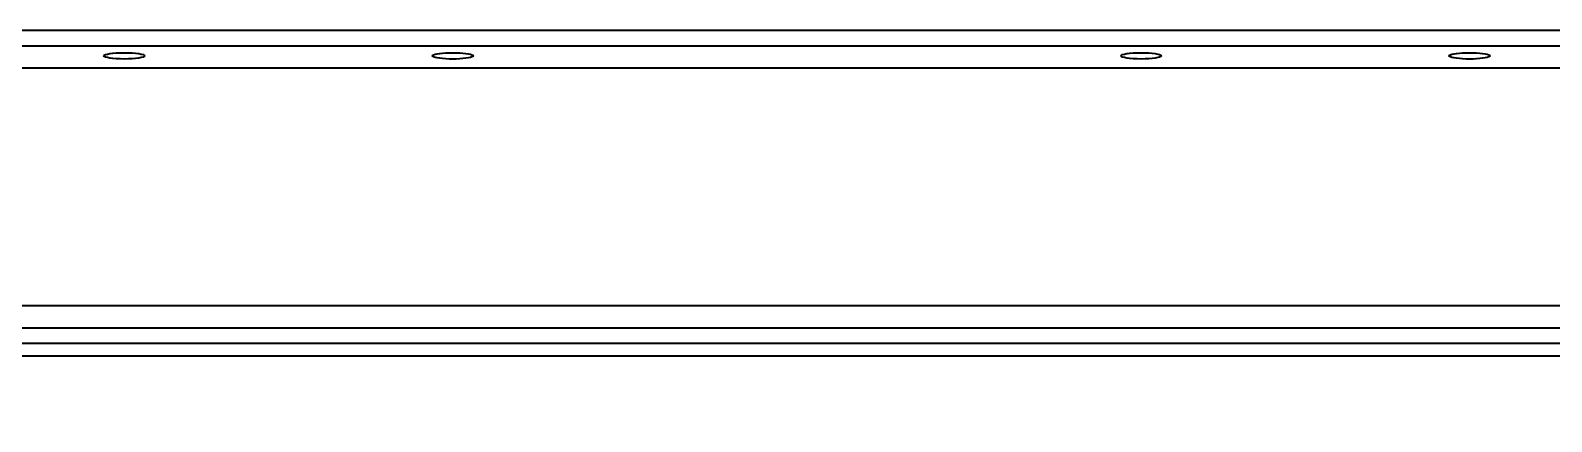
# Model space of a CAD drawing. Header units: millimetres. Extents: x -8400 to 8400, y -5940 to 5940.
# Drawn here: x -3591.3 to -3105.1, y 4315.8 to 4440.8 of the extents above; entities that cross this region are included whole.
import ezdxf

# ---------------------------------------------------------------- set-up
doc = ezdxf.new("R2010")
doc.units = ezdxf.units.MM
doc.layers.add('粗实线层', color=7, linetype='Continuous', lineweight=35)

msp = doc.modelspace()

# ---------------------------------------------------------------- linework, layer by layer
at = {"layer": '粗实线层', "linetype": 'Continuous', "lineweight": 35}
for points in [[(-1771.342, 4438.337), (-1771.342, 4440.77), (-5571.342, 4440.77), (-5571.342, 4438.337)], [(-1771.342, 4435.771), (-5571.342, 4435.771)], [(-5528.295, 4428.77), (-1814.389, 4428.77)], [(-2704.895, 4352.771), (-3642.842, 4352.771)], [(-5571.342, 4345.771), (-1771.342, 4345.771)], [(-5571.342, 4343.204), (-5571.342, 4340.771), (-1771.342, 4340.771), (-1771.342, 4343.204)], [(-2721.333, 4336.707), (-3611.342, 4336.707), (-3611.342, 4315.767)]]:
    msp.add_lwpolyline(points, dxfattribs=at)
for points in [[(-3456.342, 4431.62), (-3457.471, 4431.636), (-3458.565, 4431.682), (-3459.592, 4431.757), (-3460.52, 4431.859), (-3461.321, 4431.984), (-3461.971, 4432.13), (-3462.45, 4432.291), (-3462.743, 4432.462), (-3462.842, 4432.639), (-3462.743, 4432.815), (-3462.45, 4432.986), (-3461.971, 4433.147), (-3461.321, 4433.293), (-3460.52, 4433.418), (-3459.592, 4433.52), (-3458.565, 4433.595), (-3457.471, 4433.641), (-3456.342, 4433.657), (-3455.213, 4433.641), (-3454.119, 4433.595), (-3453.092, 4433.52), (-3452.164, 4433.418), (-3451.363, 4433.293), (-3450.713, 4433.147), (-3450.234, 4432.986), (-3449.941, 4432.815), (-3449.842, 4432.639), (-3449.941, 4432.462), (-3450.234, 4432.291), (-3450.713, 4432.13), (-3451.363, 4431.984), (-3452.164, 4431.859), (-3453.092, 4431.757), (-3454.119, 4431.682), (-3455.213, 4431.636)], [(-3131.342, 4431.62), (-3132.471, 4431.636), (-3133.565, 4431.682), (-3134.592, 4431.757), (-3135.52, 4431.859), (-3136.321, 4431.984), (-3136.971, 4432.13), (-3137.45, 4432.291), (-3137.743, 4432.462), (-3137.842, 4432.639), (-3137.743, 4432.815), (-3137.45, 4432.986), (-3136.971, 4433.147), (-3136.321, 4433.293), (-3135.52, 4433.418), (-3134.592, 4433.52), (-3133.565, 4433.595), (-3132.471, 4433.641), (-3131.342, 4433.657), (-3130.213, 4433.641), (-3129.119, 4433.595), (-3128.092, 4433.52), (-3127.164, 4433.418), (-3126.363, 4433.293), (-3125.713, 4433.147), (-3125.234, 4432.986), (-3124.941, 4432.815), (-3124.842, 4432.639), (-3124.941, 4432.462), (-3125.234, 4432.291), (-3125.713, 4432.13), (-3126.363, 4431.984), (-3127.164, 4431.859), (-3128.092, 4431.757), (-3129.119, 4431.682), (-3130.213, 4431.636)]]:
    msp.add_lwpolyline(points, close=True, dxfattribs=at)
for centre, major_axis, ratio in [((-3561.342, 4432.639), (-6.516, 0), 0.1566313), ((-3236.342, 4432.639), (-6.428, 0), 0.1566278)]:
    msp.add_ellipse(centre, major_axis=major_axis, ratio=ratio, dxfattribs=at)

doc.saveas('drawing.dxf')
